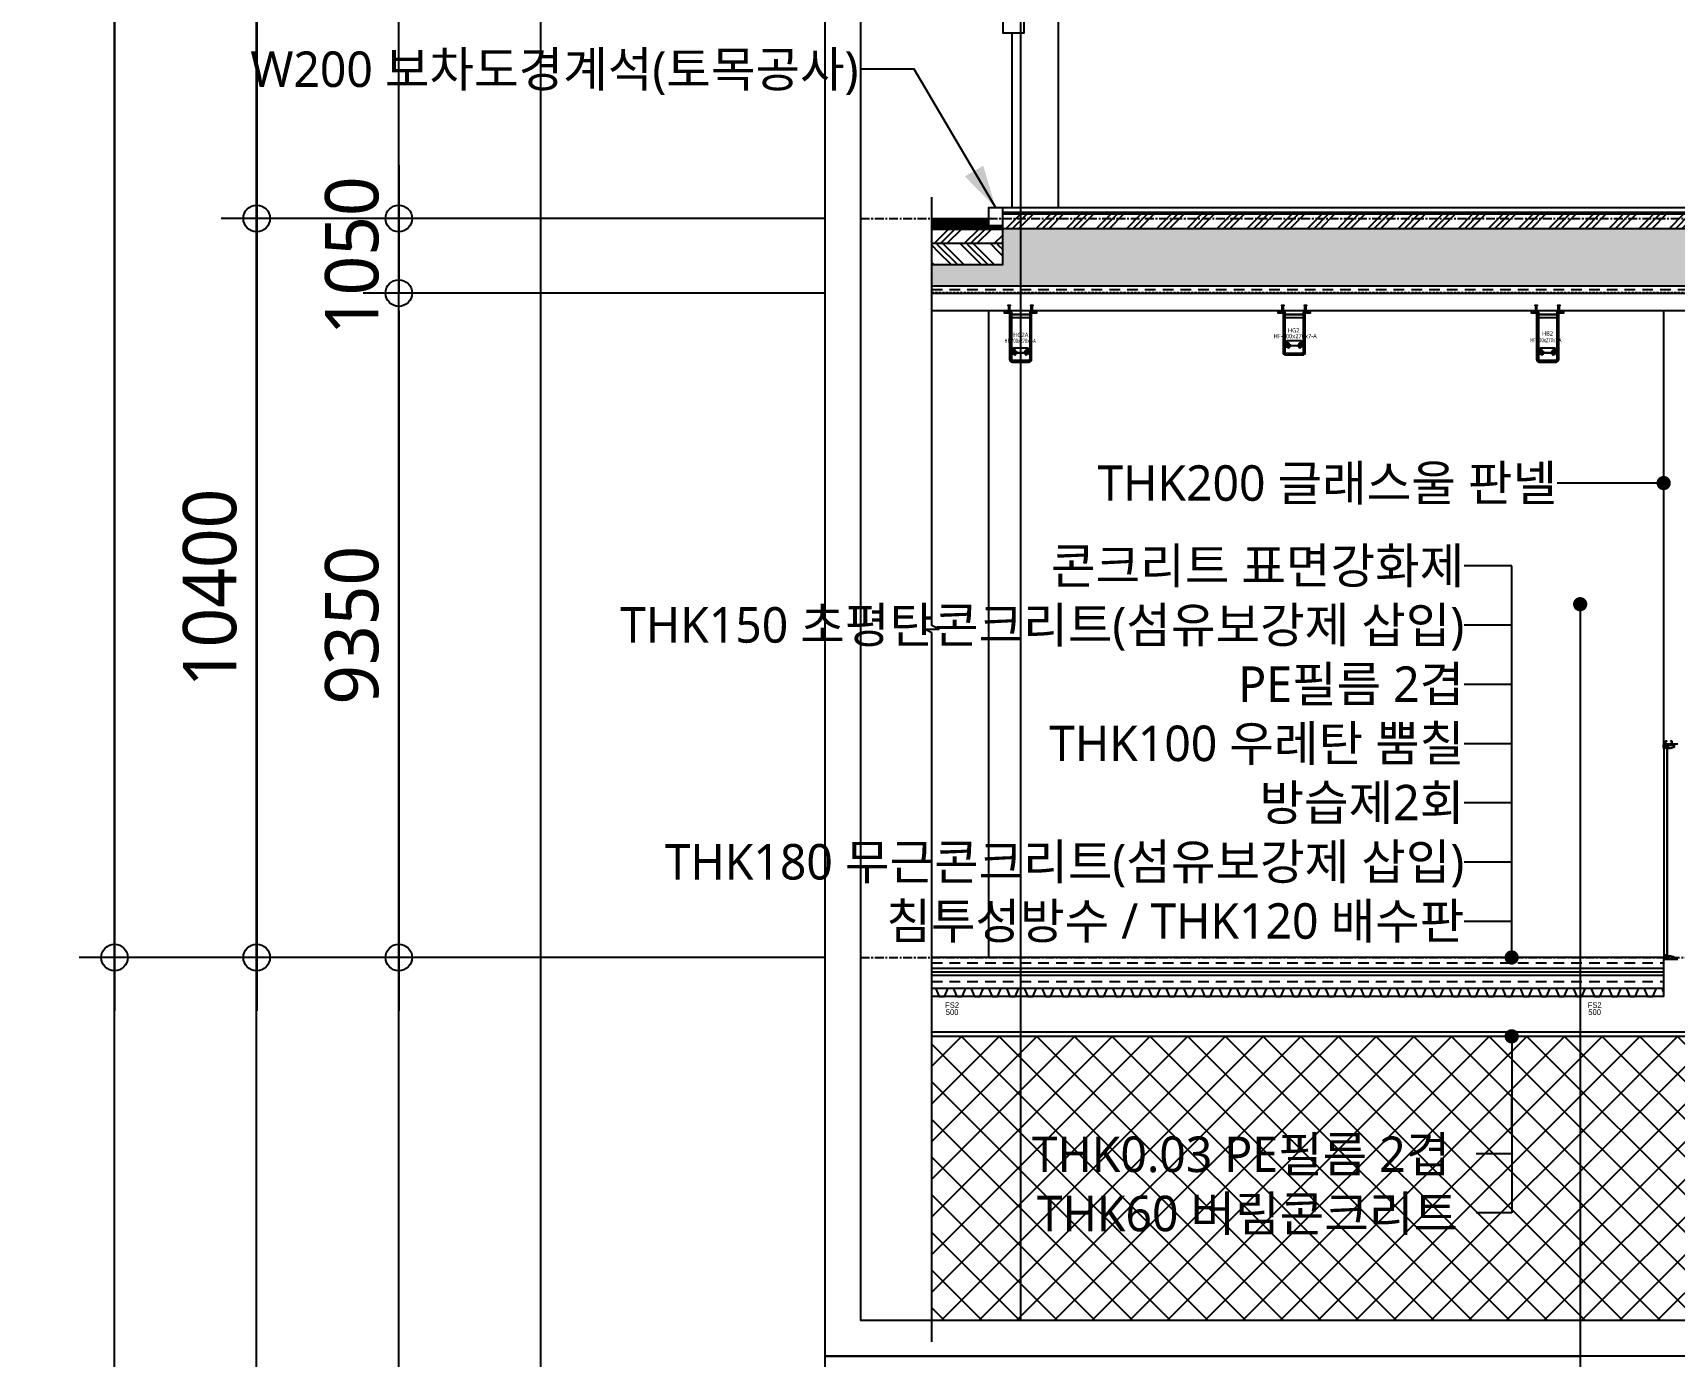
# Model space of a CAD drawing. Header units: millimetres. Extents: x 367092 to 767578, y 396038 to 811791.
# Drawn here: x 654192 to 677290, y 443014 to 461637 of the extents above; entities that cross this region are included whole.
import ezdxf
from ezdxf.enums import TextEntityAlignment as Align

# ---------------------------------------------------------------- set-up
doc = ezdxf.new("R2010")
doc.units = ezdxf.units.MM
doc.header["$LTSCALE"] = 100
doc.header["$MEASUREMENT"] = 0
doc.header["$PDSIZE"] = -10
for name, pattern in [('CENTER', [2, 1.25, -0.25, 0.25, -0.25]), ('HID', [2.5, 1.5, -1]), ('HIDDEN', [9.525, 6.35, -3.175])]:
    doc.linetypes.add(name, pattern=pattern)
doc.layers.get('0').update_dxf_attribs({"linetype": 'CONTINUOUS'})
doc.layers.get('Defpoints').update_dxf_attribs({"color": 171, "linetype": 'CONTINUOUS'})
for name, color, linetype in [('251', 251, 'CONTINUOUS'), ('BOLT', 8, 'CONTINUOUS'), ('cen', 14, 'CONTINUOUS'), ('CEN(ST)', 1, 'CENTER'), ('CON', 2, 'CONTINUOUS'), ('ELE-6', 8, 'CONTINUOUS'), ('FIN', 8, 'CONTINUOUS'), ('FIN(내화피복)', 8, 'CONTINUOUS'), ('FIN(패널-200글라스울)', 4, 'CONTINUOUS'), ('H3', 4, 'HID'), ('HAT-252', 252, 'CONTINUOUS'), ('HF', 3, 'CONTINUOUS'), ('HT', 9, 'CONTINUOUS'), ('INS', 9, 'BATTING'), ('LAND-2', 4, 'CONTINUOUS'), ('LED', 7, 'CONTINUOUS'), ('NDIM', 7, 'CONTINUOUS'), ('plate', 8, 'CONTINUOUS'), ('STUD', 6, 'CONTINUOUS'), ('SYM', 7, 'CONTINUOUS'), ('TEXT(MIN)', 7, 'CONTINUOUS'), ('TEXT(노트)', 7, 'CONTINUOUS'), ('TITLE', 7, 'CONTINUOUS'), ('W3', 7, 'CONTINUOUS'), ('wire-meshes', 1, 'CONTINUOUS'), ('배수판', 5, 'CONTINUOUS')]:
    doc.layers.add(name, color=color, linetype=linetype)
doc.styles.add('CGS', font='cgse', dxfattribs={"bigfont": 'cgs'})
doc.styles.add('TE', font='malgun_0.ttf')
doc.styles.add('나눔바른고딕', font='NanumBarunGothic.ttf')
doc.linetypes.add('BATTING', pattern='A,0.0001,-0.1,[134,ltypeshp.shx,S=0.1,R=0,X=-0.1,Y=0],-0.2,[134,ltypeshp.shx,S=0.1,R=180,X=0.1,Y=0],-0.1', length=0.4001)
doc.dimstyles.new('NDIM 1200', dxfattribs={"dimscale": 500, "dimtxt": 3, "dimasz": 1, "dimexe": 2, "dimexo": 2, "dimgap": 1, "dimtad": 1, "dimdec": 0, "dimdsep": 46, "dimtxsty": 'CGS', "dimblk": 'DOT0', "dimcen": 1, "dimdle": 8, "dimclrd": 2, "dimclre": 2, "dimclrt": 2, "dimadec": 0, "dimazin": 0, "dimtfac": 1, "dimtdec": 0, "dimtix": 1, "dimtmove": 2, "dimatfit": 3, "dimldrblk": 'DOT0', "dimfxl": 1, "dimtolj": 1, "dimtzin": 0, "dimlwd": -1, "dimlwe": -1, "dimarcsym": 0})

# ---------------------------------------------------------------- blocks, each defined once
blk = doc.blocks.new('*U325')
at = {"layer": 'BOLT'}
for p, q in [((-20, 0), (20, 0)), ((-20, 0), (-20, -4)), ((-17, 18), (17, 18)), ((20, 0), (20, -4)), ((-20, -4), (20, -4)), ((-18, -19), (-18, -6)), ((-14, -4), (14, -4)), ((-14, -20), (14, -20)), ((-10, -20), (-10, -31)), ((-10, -31), (-8, -33)), ((-10, -31), (10, -31)), ((-9, -19), (-9, -6)), ((-8, -33), (8, -33)), ((10, -31), (8, -33)), ((9, -19), (9, -6)), ((10, -20), (10, -31)), ((18, -19), (18, -6))]:
    blk.add_line(p, q, dxfattribs=at)
at = {"layer": 'BOLT', "linetype": 'HIDDEN'}
for p, q in [((-10, 18), (-10, 0)), ((10, 18), (10, 0))]:
    blk.add_line(p, q, dxfattribs=at)
at = {"layer": 'BOLT'}
for centre, radius, start, end in [((0, 13), 17.6, 15.5187, 164.4813), ((-14, -11), 6.71, 47.8966, 132.1034), ((-14, -14), 6.71, 227.8966, 312.1034), ((0, -29), 24.2, 68.2132, 111.7868), ((0, 4), 24.2, 248.2132, 291.7868), ((14, -11), 6.71, 47.8966, 132.1034), ((14, -14), 6.71, 227.8966, 312.1034)]:
    blk.add_arc(centre, radius, start, end, dxfattribs=at)
at = {"layer": 'cen'}
blk.add_line((0, 36), (0, -38), dxfattribs=at)
blk = doc.blocks.new('SB16')
at = {"layer": 'STUD'}
for p, q in [((-8, 0), (-8, 70)), ((8, 0), (8, 70))]:
    blk.add_line(p, q, dxfattribs=at)
blk.add_lwpolyline([(-15, 70), (-15, 80), (14, 80), (14, 70)], close=True, dxfattribs=at)
blk = doc.blocks.new('*U196')
at = {"layer": 'Defpoints'}
blk.add_point((0, 0), dxfattribs=at)
at = {"layer": 'HF'}
for p, q in [((-209, 0), (-147, 0)), ((-209, 0), (-209, -6)), ((209, 0), (147, 0)), ((209, 0), (209, -6)), ((-209, -6), (-147, -6)), ((-135, -18), (-135, -582)), ((-129, -18), (-129, -582)), ((129, -18), (129, -582)), ((135, -18), (135, -582)), ((209, -6), (147, -6)), ((-135, -618), (-135, -682)), ((-129, -618), (-129, -682)), ((-117, -594), (-55, -594)), ((-117, -600), (-55, -600)), ((-117, -606), (-55, -606)), ((-55, -594), (-55, -600)), ((-55, -600), (-55, -606)), ((117, -594), (55, -594)), ((55, -594), (55, -600)), ((117, -600), (55, -600)), ((55, -600), (55, -606)), ((117, -606), (55, -606)), ((129, -618), (129, -682)), ((135, -618), (135, -682)), ((-117, -694), (117, -694)), ((-117, -700), (117, -700))]:
    blk.add_line(p, q, dxfattribs=at)
for centre, radius, start, end in [((-147, -18), 18, 360, 450), ((147, -18), 18, 90, 180), ((-147, -18), 12, 360, 450), ((147, -18), 12, 90, 180), ((-117, -582), 18, 180, 270), ((-117, -618), 18, 90, 180), ((-117, -682), 18, 180, 270), ((-117, -582), 12, 180, 270), ((-117, -618), 12, 90, 180), ((-117, -682), 12, 180, 270), ((117, -582), 12, 270, 360), ((117, -582), 18, 270, 360), ((117, -618), 18, 0, 90), ((117, -618), 12, 0, 90), ((117, -682), 12, 270, 360), ((117, -682), 18, 270, 360)]:
    blk.add_arc(centre, radius, start, end, dxfattribs=at)
blk = doc.blocks.new('HG2A-SEC')
at = {"layer": 'plate'}
for p, q in [((129, -50), (-129, -50)), ((129, -54), (-129, -54)), ((129, -100), (-129, -100)), ((-105, -594), (-105, -519)), ((-105, -519), (105, -519)), ((105, -594), (105, -519))]:
    blk.add_line(p, q, dxfattribs=at)
for points in [[(-105, -588), (105, -588)], [(105, -594), (-105, -594)]]:
    blk.add_lwpolyline(points, dxfattribs=at)
at = {"layer": 'BOLT', "rotation": 180}
for p in [(-80, -588), (80, -588)]:
    blk.add_blockref('*U325', p, dxfattribs=at)
at = {"layer": 'HF'}
blk.add_blockref('*U196', (0, 0), dxfattribs=at)
at = {"layer": 'STUD'}
for p in [(-159, 0), (159, 0)]:
    blk.add_blockref('SB16', p, dxfattribs=at)
at = {"layer": 'Defpoints', "style": 'TE', "width": 0.6}
blk.add_text('HF-700x270x7-A', height=60, dxfattribs=at).set_placement((-6, -469), align=Align.BOTTOM_CENTER)
at = {"layer": 'Defpoints', "style": 'TE'}
blk.add_text('HG2A', height=60, dxfattribs=at).set_placement((3, -386), align=Align.BOTTOM_CENTER)
blk = doc.blocks.new('*U197')
at = {"layer": 'Defpoints'}
blk.add_point((0, 0), dxfattribs=at)
at = {"layer": 'HF'}
for p, q in [((-209, 0), (-147, 0)), ((-209, 0), (-209, -6)), ((209, 0), (147, 0)), ((209, 0), (209, -6)), ((-209, -6), (-147, -6)), ((-135, -18), (-135, -482)), ((-129, -18), (-129, -482)), ((129, -18), (129, -482)), ((135, -18), (135, -482)), ((209, -6), (147, -6)), ((-135, -518), (-135, -582)), ((-129, -518), (-129, -582)), ((-117, -494), (-55, -494)), ((-117, -500), (-55, -500)), ((-117, -506), (-55, -506)), ((-117, -594), (117, -594)), ((-117, -600), (117, -600)), ((-55, -494), (-55, -500)), ((-55, -500), (-55, -506)), ((117, -494), (55, -494)), ((55, -494), (55, -500)), ((117, -500), (55, -500)), ((55, -500), (55, -506)), ((117, -506), (55, -506)), ((129, -518), (129, -582)), ((135, -518), (135, -582))]:
    blk.add_line(p, q, dxfattribs=at)
for centre, radius, start, end in [((-147, -18), 18, 360, 450), ((147, -18), 18, 90, 180), ((-147, -18), 12, 360, 450), ((147, -18), 12, 90, 180), ((-117, -482), 18, 180, 270), ((-117, -518), 18, 90, 180), ((-117, -582), 18, 180, 270), ((-117, -482), 12, 180, 270), ((-117, -518), 12, 90, 180), ((-117, -582), 12, 180, 270), ((117, -482), 12, 270, 360), ((117, -482), 18, 270, 360), ((117, -518), 18, 0, 90), ((117, -518), 12, 0, 90), ((117, -582), 12, 270, 360), ((117, -582), 18, 270, 360)]:
    blk.add_arc(centre, radius, start, end, dxfattribs=at)
blk = doc.blocks.new('HG2-SEC')
at = {"layer": 'plate'}
for p, q in [((129, -50), (-129, -50)), ((129, -54), (-129, -54)), ((129, -100), (-129, -100)), ((-105, -494), (-105, -419)), ((-105, -419), (105, -419)), ((105, -494), (105, -419))]:
    blk.add_line(p, q, dxfattribs=at)
for points in [[(-105, -488), (105, -488)], [(105, -494), (-105, -494)]]:
    blk.add_lwpolyline(points, dxfattribs=at)
at = {"layer": 'BOLT', "rotation": 180}
for p in [(-80, -488), (80, -488)]:
    blk.add_blockref('*U325', p, dxfattribs=at)
at = {"layer": 'HF'}
blk.add_blockref('*U197', (0, 0), dxfattribs=at)
at = {"layer": 'STUD'}
for p in [(-159, 0), (159, 0)]:
    blk.add_blockref('SB16', p, dxfattribs=at)
at = {"layer": 'Defpoints', "style": 'TE'}
for s, p in [('HF-600x270x7-A', (14, -404)), ('HG2', (-6, -322))]:
    blk.add_text(s, height=60, dxfattribs=at).set_placement(p, align=Align.BOTTOM_CENTER)
blk = doc.blocks.new('DOT0')
blk.add_line((-3, 0), (3, 0))
at = {"color": 6}
blk.add_circle((0, 0), 0.75, dxfattribs=at)
blk = doc.blocks.new('23')
at = {"layer": 'STUD'}
blk.add_lwpolyline([(3.805, -2.305), (3.805, -24.855), (1.5, -24.855), (1.5, 0), (43.5, 0), (43.5, -24.855), (41.195, -24.855), (41.195, -2.305)], close=True, dxfattribs=at)
blk = doc.blocks.new('A$C51E23882')
at = {"layer": 'TITLE'}
blk.add_lwpolyline([(8500, 0), (0, 0), (0, 5200), (8500, 5200)], close=True, dxfattribs=at)
for points in [[(8500, 3200), (0, 3200)], [(3300, 3200), (3300, 0)], [(5300, 3200), (5300, 0)], [(3300, 1600), (8500, 1600)]]:
    blk.add_lwpolyline(points, dxfattribs=at)
at = {"layer": 'TITLE', "style": '나눔바른고딕'}
for s, p in [('F.L', (4352, 2378)), ('S.L', (4352, 778))]:
    blk.add_text(s, height=700, dxfattribs=at).set_placement(p, align=Align.MIDDLE)
blk = doc.blocks.new('*U160')
at = {"layer": 'Defpoints'}
blk.add_point((0, 0), dxfattribs=at)
at = {"layer": 'HF'}
for p, q in [((-209, 0), (-147, 0)), ((-209, 0), (-209, -6)), ((209, 0), (147, 0)), ((209, 0), (209, -6)), ((-209, -6), (-147, -6)), ((-135, -18), (-135, -582)), ((-129, -18), (-129, -582)), ((129, -18), (129, -582)), ((135, -18), (135, -582)), ((209, -6), (147, -6)), ((-135, -618), (-135, -682)), ((-129, -618), (-129, -682)), ((-117, -594), (-55, -594)), ((-117, -600), (-55, -600)), ((-117, -606), (-55, -606)), ((-55, -594), (-55, -600)), ((-55, -600), (-55, -606)), ((117, -594), (55, -594)), ((55, -594), (55, -600)), ((117, -600), (55, -600)), ((55, -600), (55, -606)), ((117, -606), (55, -606)), ((129, -618), (129, -682)), ((135, -618), (135, -682)), ((-117, -694), (117, -694)), ((-117, -700), (117, -700))]:
    blk.add_line(p, q, dxfattribs=at)
for centre, radius, start, end in [((-147, -18), 18, 360, 450), ((147, -18), 18, 90, 180), ((-147, -18), 12, 360, 450), ((147, -18), 12, 90, 180), ((-117, -582), 18, 180, 270), ((-117, -618), 18, 90, 180), ((-117, -682), 18, 180, 270), ((-117, -582), 12, 180, 270), ((-117, -618), 12, 90, 180), ((-117, -682), 12, 180, 270), ((117, -582), 12, 270, 360), ((117, -582), 18, 270, 360), ((117, -618), 18, 0, 90), ((117, -618), 12, 0, 90), ((117, -682), 12, 270, 360), ((117, -682), 18, 270, 360)]:
    blk.add_arc(centre, radius, start, end, dxfattribs=at)
blk = doc.blocks.new('HB2-SEC')
at = {"layer": 'plate'}
for p, q in [((129, -50), (-129, -50)), ((129, -54), (-129, -54)), ((129, -100), (-129, -100)), ((-105, -594), (-105, -519)), ((-105, -519), (105, -519)), ((105, -594), (105, -519))]:
    blk.add_line(p, q, dxfattribs=at)
for points in [[(-105, -588), (105, -588)], [(105, -594), (-105, -594)]]:
    blk.add_lwpolyline(points, dxfattribs=at)
at = {"layer": 'BOLT', "rotation": 180}
for p in [(-80, -588), (80, -588)]:
    blk.add_blockref('*U325', p, dxfattribs=at)
at = {"layer": 'HF'}
blk.add_blockref('*U160', (0, 0), dxfattribs=at)
at = {"layer": 'STUD'}
for p in [(-159, 0), (159, 0)]:
    blk.add_blockref('SB16', p, dxfattribs=at)
at = {"layer": 'Defpoints', "style": '나눔바른고딕', "width": 0.6}
blk.add_text('HF-700x270x7-A', height=60, dxfattribs=at).set_placement((-25, -459), align=Align.BOTTOM_CENTER)
at = {"layer": 'Defpoints', "style": '나눔바른고딕'}
blk.add_text('HB2', height=60, dxfattribs=at).set_placement((-1, -367), align=Align.BOTTOM_CENTER)
blk = doc.blocks.new('*D269')
at = {"layer": 'Defpoints', "color": 0, "ltscale": 0.4, "transparency": 16777216}
for p in [(665842, 510125), (655342, 448625), (665842, 448625)]:
    blk.add_point(p, dxfattribs=at)
at = {"layer": 'NDIM', "ltscale": 0.4, "transparency": 16777216}
for p, q in [((665342, 510125), (654842, 510125)), ((655342, 509875), (655342, 448875)), ((665342, 448625), (654842, 448625))]:
    blk.add_line(p, q, dxfattribs=at)
at = {"layer": 'NDIM', "ltscale": 0.4, "transparency": 16777216, "xscale": 250, "yscale": 250, "zscale": 250}
for p, rotation in [((655342, 510125), 90), ((655342, 448625), 270)]:
    blk.add_blockref('DOT0', p, dxfattribs=dict(at, rotation=rotation))
at = {"layer": 'NDIM', "ltscale": 0.4, "transparency": 16777216, "insert": (654684, 479375), "char_height": 750, "attachment_point": 5, "rotation": 90, "style": '나눔바른고딕'}
blk.add_mtext('\\A1;61500', dxfattribs=at)
blk = doc.blocks.new('*D270')
at = {"layer": 'Defpoints', "color": 0, "ltscale": 0.4, "transparency": 16777216}
for p in [(665842, 469025), (657342, 459025), (665842, 459025)]:
    blk.add_point(p, dxfattribs=at)
at = {"layer": 'NDIM', "ltscale": 0.4, "transparency": 16777216}
for p, q in [((665342, 469025), (656842, 469025)), ((657342, 468775), (657342, 459275)), ((665342, 459025), (656842, 459025))]:
    blk.add_line(p, q, dxfattribs=at)
at = {"layer": 'NDIM', "ltscale": 0.4, "transparency": 16777216, "xscale": 250, "yscale": 250, "zscale": 250}
for p, rotation in [((657342, 469025), 90), ((657342, 459025), 270)]:
    blk.add_blockref('DOT0', p, dxfattribs=dict(at, rotation=rotation))
at = {"layer": 'NDIM', "ltscale": 0.4, "transparency": 16777216, "insert": (656685, 464025), "char_height": 750, "attachment_point": 5, "rotation": 90, "style": '나눔바른고딕'}
blk.add_mtext('\\A1;10000', dxfattribs=at)
blk = doc.blocks.new('*D271')
at = {"layer": 'Defpoints', "color": 0, "ltscale": 0.4, "transparency": 16777216}
for p in [(665842, 459025), (657342, 448625), (665842, 448625)]:
    blk.add_point(p, dxfattribs=at)
at = {"layer": 'NDIM', "ltscale": 0.4, "transparency": 16777216}
for p, q in [((665342, 459025), (656842, 459025)), ((657342, 458775), (657342, 448875)), ((665342, 448625), (656842, 448625))]:
    blk.add_line(p, q, dxfattribs=at)
at = {"layer": 'NDIM', "ltscale": 0.4, "transparency": 16777216, "xscale": 250, "yscale": 250, "zscale": 250}
for p, rotation in [((657342, 459025), 90), ((657342, 448625), 270)]:
    blk.add_blockref('DOT0', p, dxfattribs=dict(at, rotation=rotation))
at = {"layer": 'NDIM', "ltscale": 0.4, "transparency": 16777216, "insert": (656685, 453825), "char_height": 750, "attachment_point": 5, "rotation": 90, "style": '나눔바른고딕'}
blk.add_mtext('\\A1;10400', dxfattribs=at)
blk = doc.blocks.new('*D268')
at = {"layer": 'Defpoints', "color": 0, "ltscale": 0.4, "transparency": 16777216}
for p in [(665842, 457975), (659342, 448625), (665842, 448625)]:
    blk.add_point(p, dxfattribs=at)
at = {"layer": 'NDIM', "ltscale": 0.4, "transparency": 16777216}
for p, q in [((665342, 457975), (658842, 457975)), ((659342, 457725), (659342, 448875)), ((665342, 448625), (658842, 448625))]:
    blk.add_line(p, q, dxfattribs=at)
at = {"layer": 'NDIM', "ltscale": 0.4, "transparency": 16777216, "xscale": 250, "yscale": 250, "zscale": 250}
for p, rotation in [((659342, 457975), 90), ((659342, 448625), 270)]:
    blk.add_blockref('DOT0', p, dxfattribs=dict(at, rotation=rotation))
at = {"layer": 'NDIM', "ltscale": 0.4, "transparency": 16777216, "insert": (658684, 453300), "char_height": 750, "attachment_point": 5, "rotation": 90, "style": '나눔바른고딕'}
blk.add_mtext('\\A1;9350', dxfattribs=at)
blk = doc.blocks.new('*D276')
at = {"layer": 'Defpoints', "color": 0, "ltscale": 0.4, "transparency": 16777216}
for p in [(665842, 459025), (659342, 457975), (665842, 457975)]:
    blk.add_point(p, dxfattribs=at)
at = {"layer": 'NDIM', "ltscale": 0.4, "transparency": 16777216}
for p, q in [((659342, 459275), (659342, 459525)), ((665342, 459025), (658842, 459025)), ((659342, 459025), (659342, 457975)), ((665342, 457975), (658842, 457975)), ((659342, 457725), (659342, 457475))]:
    blk.add_line(p, q, dxfattribs=at)
at = {"layer": 'NDIM', "ltscale": 0.4, "transparency": 16777216, "xscale": 250, "yscale": 250, "zscale": 250}
for p, rotation in [((659342, 459025), 270), ((659342, 457975), 90)]:
    blk.add_blockref('DOT0', p, dxfattribs=dict(at, rotation=rotation))
at = {"layer": 'NDIM', "ltscale": 0.4, "transparency": 16777216, "insert": (658685, 458500), "char_height": 750, "attachment_point": 5, "rotation": 90, "style": '나눔바른고딕'}
blk.add_mtext('\\A1;1050', dxfattribs=at)

msp = doc.modelspace()

# ---------------------------------------------------------------- hatches: boundary and pattern name
at = {"layer": '251', "ltscale": 10000}
h = msp.add_hatch(dxfattribs=at)
h.set_pattern_fill('DASH', color=256, scale=800)
h.set_pattern_definition([(0, (578405.33, 441720.9), (100, 100), [100, -100])])
h.paths.add_polyline_path([(682142.6, 458874.8), (667841.8, 458874.8), (667841.8, 458374.8), (666841.8, 458374.8), (666841.8, 458074.8), (682142.6, 458074.8)])
at = {"layer": 'HAT-252', "ltscale": 10000}
h = msp.add_hatch(dxfattribs=at)
h.set_pattern_fill('ANSI31', color=256, scale=150, angle=135)
h.set_pattern_definition([(180, (523541.844, 432665.727), (-2e-15, -18.75), [])])
h.paths.add_polyline_path([(667641.8, 458924.8), (667641.8, 459024.8), (666841.8, 459024.8), (666841.8, 458874.8), (667841.8, 458874.8), (667841.8, 458924.8)])
h = msp.add_hatch(dxfattribs=at)
h.set_pattern_fill('AR-SAND', color=256, scale=10)
h.set_pattern_definition([(37.5, (45999.999, 2e-08), (-0.62993358, 19.2682377), [0, -15.2, 0, -17, 0, -16.25]), (7.5, (46000, 2e-08), (17.69776705, 28.22146065), [0, -8.2, 0, -13.7, 0, -5.25]), (327.5, (45987.699, 2e-08), (31.1414186, 0.05659054), [0, -5, 0, -18, 0, -23.5]), (317.5, (45987.7, 2e-08), (30.06126605, 8.77675565), [0, -2.5, 0, -11.8, 0, -13.5])])
h.paths.add_polyline_path([(682142.6, 459084.8), (682142.6, 459114.8), (667841.8, 459114.8), (667841.8, 459084.8)])
at = {"layer": 'HAT-252', "ltscale": 100}
h = msp.add_hatch(dxfattribs=at)
h.set_pattern_fill('GOST_GROUND', color=256, scale=30)
h.set_pattern_definition([(45, (-34509720.47, 1552883.68), (424.2640687, -3e-14), [600]), (45, (-34509630.47, 1552883.68), (424.2640687, -3e-14), [600]), (45, (-34509540.47, 1552883.68), (424.2640687, -3e-14), [600])])
h.paths.add_polyline_path([(667841.8, 459084.8), (667841.8, 458884.8), (682142.6, 458884.8), (682142.6, 459084.8)])
h = msp.add_hatch(dxfattribs=at)
h.set_pattern_fill('GOST_GROUND', color=256, scale=30)
h.set_pattern_definition([(45, (-34510720.47, 1552683.68), (424.2640687, -3e-14), [600]), (45, (-34510630.47, 1552683.68), (424.2640687, -3e-14), [600]), (45, (-34510540.47, 1552683.68), (424.2640687, -3e-14), [600])])
h.paths.add_polyline_path([(667841.8, 458674.8), (667841.8, 458874.8), (666841.8, 458874.8), (666841.8, 458674.8)])
h = msp.add_hatch(dxfattribs=at)
h.set_pattern_fill('GOST_GROUND', color=256, scale=30, angle=90)
h.set_pattern_definition([(135, (523541.84, 432665.73), (3e-14, 424.26407), [600]), (135, (523541.84, 432755.73), (3e-14, 424.26407), [600]), (135, (523541.84, 432845.73), (3e-14, 424.26407), [600])])
h.paths.add_polyline_path([(666841.8, 458374.8), (666841.8, 458674.8), (667841.8, 458674.8), (667841.8, 458374.8)])
at = {"layer": 'HAT-252', "ltscale": 10000}
h = msp.add_hatch(dxfattribs=at)
h.set_pattern_fill('ANSI37', color=256, scale=3000)
h.set_pattern_definition([(45, (523541.84, 432665.73), (-265.16504, 265.16504), []), (135, (523541.84, 432665.73), (-265.16504, -265.16504), [])])
h.paths.add_polyline_path([(735076.8, 457074.8), (735041.8, 457074.8), (735041.8, 446174.8), (735141.8, 446174.8), (735141.8, 446114.8), (730941.8, 446114.8), (730941.8, 446174.8), (731041.8, 446174.8), (731041.8, 448374.8), (734241.8, 448374.8), (734241.8, 457724.8), (724341.8, 457724.8), (724341.8, 457524.8), (724241.8, 457524.8), (724241.8, 457724.8), (722541.8, 457724.8), (722541.8, 457689.8), (721576.8, 457689.8), (721576.8, 448374.8), (722141.8, 448374.8), (722141.8, 446174.8), (722241.8, 446174.8), (722241.8, 446114.8), (720107.2, 446114.8), (719010.2, 448014.8), (693342, 448014.8), (693226.5, 447814.8), (682238, 447814.8), (682122.5, 448014.8), (680492, 448014.8), (680376.5, 447814.8), (677849.7, 447814.8), (677676.5, 447514.8), (666841.9, 447514.8), (666841.9, 443513.8), (737341.8, 443513.8), (737341.8, 458484.8), (735076.8, 458484.8)])

# ---------------------------------------------------------------- linework, layer by layer
at = {"layer": '251', "ltscale": 0.5}
for points in [[(666841.8, 459024.8), (667641.8, 459024.8)], [(667841.8, 459114.8), (682142.6, 459114.8)], [(666841.8, 458374.8), (667841.8, 458374.8), (667841.8, 458924.8)], [(666841.8, 458874.8), (667841.8, 458874.8)], [(667841.8, 458884.8), (682142.6, 458884.8)], [(666841.8, 458674.8), (667841.8, 458674.8)], [(666841.8, 458074.8), (682252.6, 458074.8)]]:
    msp.add_lwpolyline(points, dxfattribs=at)
at = {"layer": 'CEN(ST)', "ltscale": 10000}
msp.add_line((668091.8, 514524.8), (668091.8, 443513.8), dxfattribs=at)
at = {"layer": 'CEN(ST)'}
for p, q in [((665841.8, 459024.8), (737341.8, 459024.8)), ((665841.8, 448624.8), (737341.8, 448624.8)), ((665841.8, 448624.8), (737341.8, 448624.8))]:
    msp.add_line(p, q, dxfattribs=at)
at = {"layer": 'CON', "ltscale": 10000}
msp.add_line((682272.6, 457724.8), (666841.8, 457724.8), dxfattribs=at)
at = {"layer": 'CON', "ltscale": 0.1}
for p, q in [((677341.8, 448594.8), (677141.8, 448594.8)), ((677141.8, 448594.8), (677141.8, 448074.8)), ((677142, 448074.8), (666841.8, 448074.8)), ((677141.8, 448074.8), (677141.8, 448074.8)), ((677641.8, 447574.8), (666841.8, 447574.8))]:
    msp.add_line(p, q, dxfattribs=at)
msp.add_lwpolyline([(668141.8, 462686.4), (668141.8, 464237.2), (667841.8, 464237.2), (667841.8, 461637.2), (668141.8, 461637.2), (668141.8, 461829.5), (668143.8, 461829.5), (668143.8, 462487.2), (681941.8, 462487.2)], dxfattribs=at)
at = {"layer": 'CON', "ltscale": 1000}
msp.add_lwpolyline([(666841.8, 457974.8), (682272.6, 457974.8)], dxfattribs=at)
at = {"layer": 'Defpoints', "ltscale": 10000}
for points in [[(747841.8, 433013.8), (655341.8, 433013.8), (655341.8, 525024.8), (747841.8, 525024.8)], [(745841.8, 435013.8), (657341.8, 435013.8), (657341.8, 523024.8), (745841.8, 523024.8)], [(743841.8, 437013.8), (659341.8, 437013.8), (659341.8, 521024.8), (743841.8, 521024.8)], [(741841.8, 439013.8), (661341.8, 439013.8), (661341.8, 519024.8), (741841.8, 519024.8)], [(737841.8, 443013.8), (665341.8, 443013.8), (665341.8, 515024.8), (737841.8, 515024.8)], [(737341.8, 443513.8), (665841.8, 443513.8), (665841.8, 514524.8), (737341.8, 514524.8)]]:
    msp.add_lwpolyline(points, close=True, dxfattribs=at)
at = {"layer": 'ELE-6', "ltscale": 10000}
for p, q in [((668618.8, 462487.2), (668618.8, 459174.8)), ((667968.8, 461637.2), (667968.8, 459174.8)), ((667642, 457724.8), (667642, 448624.8))]:
    msp.add_line(p, q, dxfattribs=at)
at = {"layer": 'FIN', "ltscale": 0.5}
for p, q in [((682142.6, 459174.8), (667841.8, 459174.8)), ((682142.6, 459084.8), (667841.8, 459084.8))]:
    msp.add_line(p, q, dxfattribs=at)
at = {"layer": 'FIN'}
for points in [[(677141.8, 448624.8), (666841.8, 448624.8)], [(666841.8, 448474.8), (677141.8, 448474.8)], [(666841.8, 448374.8), (677141.8, 448374.8)], [(666841.8, 448194.8), (677141.8, 448194.8)]]:
    msp.add_lwpolyline(points, dxfattribs=at)
at = {"layer": 'FIN', "ltscale": 0.1}
msp.add_lwpolyline([(722141.8, 446174.8), (722241.8, 446174.8), (722241.8, 446114.8), (720107.2, 446114.8), (719010.2, 448014.8), (693342, 448014.8), (693226.5, 447814.8), (682238, 447814.8), (682122.5, 448014.8), (680492, 448014.8), (680376.5, 447814.8), (677849.7, 447814.8), (677676.5, 447514.8), (666841.9, 447514.8)], dxfattribs=at)
at = {"layer": 'FIN(내화피복)', "ltscale": 10000}
for points in [[(667861.8, 457724.8), (667861.8, 457697.8), (667935.8, 457697.8), (667935.8, 457042.8, 0.4142136), (667974.8, 457003.8), (668208.8, 457003.8, 0.4142136), (668247.8, 457042.8), (668247.8, 457697.8), (668321.8, 457697.8), (668321.8, 457724.8)], [(671711.8, 457724.8), (671711.8, 457697.8), (671785.8, 457697.8), (671785.8, 457142.8, 0.4142136), (671824.8, 457103.8), (672058.8, 457103.8, 0.4142136), (672097.8, 457142.8), (672097.8, 457697.8), (672171.8, 457697.8), (672171.8, 457724.8)], [(675278.5, 457724.8), (675278.5, 457697.8), (675352.5, 457697.8), (675352.5, 457042.8, 0.4142136), (675391.5, 457003.8), (675625.5, 457003.8, 0.4142136), (675664.5, 457042.8), (675664.5, 457697.8), (675738.5, 457697.8), (675738.5, 457724.8)]]:
    msp.add_lwpolyline(points, format="xyb", dxfattribs=at)
at = {"layer": 'FIN(패널-200글라스울)', "ltscale": 0.1}
msp.add_line((677141.8, 457724.8), (677141.8, 451624.8), dxfattribs=at)
msp.add_lwpolyline([(677341.8, 451624.8), (677141.8, 451624.8)], dxfattribs=at)
at = {"layer": 'H3'}
for p, q in [((677149.3, 448611.8), (677284.3, 448611.8)), ((677252.8, 448611.8), (677262.8, 448611.8)), ((677266, 448606.3), (677262.5, 448609.8)), ((677284.3, 448609.8), (677265.3, 448609.8)), ((677266.8, 448608.3), (677265.3, 448609.8)), ((677265.3, 448609.8), (677284.3, 448609.8)), ((677266, 448606.3), (677284.3, 448606.3)), ((677284.3, 448608.3), (677266.8, 448608.3)), ((677284.3, 448609.8), (677284.3, 448611.8)), ((677284.3, 448611.8), (677284.3, 448609.8)), ((677284.3, 448606.3), (677284.3, 448608.3))]:
    msp.add_line(p, q, dxfattribs=at)
msp.add_lwpolyline([(677139.4, 451613.2), (677286.3, 451613.2), (677286.3, 451611.2), (677139.4, 451611.2)], close=True, dxfattribs=at)
at = {"layer": 'HAT-252', "linetype": 'HID', "ltscale": 0.2}
msp.add_lwpolyline([(666841.8, 457984.8), (682262.6, 457984.8)], dxfattribs=at)
at = {"layer": 'HT'}
for points in [[(677206.8, 451578.9, 0.1353234), (677206.3, 451581, 0.1069055), (677204.4, 451583, 0.0818836), (677201.7, 451584.3, 0.070105), (677198.3, 451584.8, 0.070105), (677195, 451584.3, 0.0818836), (677192.3, 451583, 0.1069055), (677190.4, 451581, 0.1353234), (677189.8, 451578.9, 0.1353234), (677190.4, 451576.7, 0.1069055), (677192.3, 451574.7, 0.0818836), (677195, 451573.5, 0.070105), (677198.3, 451573, 0.070105), (677201.7, 451573.5, 0.0818836), (677204.4, 451574.7, 0.1069055), (677206.3, 451576.7, 0.1353234)], [(677201.8, 451578.9, 0.2594002), (677201.7, 451579.1, 0.0761169), (677200.8, 451579.5, 0.0364106), (677199.8, 451579.7, 0.0265342), (677198.3, 451579.8, 0.0265342), (677196.9, 451579.7, 0.0364106), (677195.9, 451579.5, 0.0761169), (677195, 451579.1, 0.2594002), (677194.8, 451578.9, 0.2594002), (677195, 451578.6, 0.0761169), (677195.9, 451578.2, 0.0364106), (677196.9, 451578.1, 0.0265342), (677198.3, 451578, 0.0265342), (677199.8, 451578.1, 0.0364106), (677200.8, 451578.2, 0.0761169), (677201.7, 451578.6, 0.2594002)]]:
    msp.add_lwpolyline(points, format="xyb", close=True, dxfattribs=at)
at = {"layer": 'INS', "ltscale": 1.2}
msp.add_lwpolyline([(666841.8, 448424.8), (677141.8, 448424.8)], dxfattribs=at)
at = {"layer": 'LAND-2', "ltscale": 0.1}
msp.add_lwpolyline([(667841.8, 459174.8), (667641.8, 459174.8), (667641.8, 458924.8), (667841.8, 458924.8)], close=True, dxfattribs=at)
at = {"layer": 'LED'}
msp.add_line((674503, 445864.8), (675003, 445864.8), dxfattribs=at)
msp.add_lwpolyline([(667741.8, 459174.8), (666594.5, 461124.8), (665841.8, 461124.8)], dxfattribs=at)
msp.add_solid([(667741.8, 459174.8), (667566.9, 459768), (667308.3, 459615.8)], dxfattribs=at)
at = {"layer": 'SYM', "color": 8}
msp.add_lwpolyline([(666841.9, 443213.8), (666841.9, 453194.8), (666741.8, 453244.8), (666941.8, 453244.8), (666841.8, 453294.8), (666841.8, 459324.8)], dxfattribs=at)
at = {"layer": 'TEXT(MIN)', "ltscale": 10000}
for p, q in [((674336.3, 453304.6), (675003, 453304.6)), ((674336.3, 452471.2), (675003, 452471.2)), ((674336.3, 451637.9), (675003, 451637.9)), ((674336.3, 450804.6), (675003, 450804.6)), ((674336.3, 449971.2), (675003, 449971.2)), ((674336.3, 449137.9), (675003, 449137.9))]:
    msp.add_line(p, q, dxfattribs=at)
at = {"layer": 'W3'}
for p, q in [((677144.8, 451581.8), (677146.3, 451581.8)), ((677144.8, 451581.8), (677144.8, 448630.8)), ((677146.3, 451581.8), (677146.3, 448630.8)), ((677188.3, 451581.8), (677189.8, 451581.8)), ((677188.3, 451581.8), (677188.3, 448630.8)), ((677189.8, 451581.8), (677189.8, 448630.8)), ((677144.8, 448630.8), (677147.8, 448630.8)), ((677146.3, 448660.8), (677188.3, 448660.8)), ((677147.8, 448659.3), (677186.8, 448659.3)), ((677147.8, 448659.3), (677147.8, 448630.8)), ((677186.8, 448659.3), (677186.8, 448630.8)), ((677186.8, 448630.8), (677189.8, 448630.8))]:
    msp.add_line(p, q, dxfattribs=at)
for points in [[(677193.3, 451571.3), (677210.6, 451571.3), (677232.3, 451571.3), (677286.3, 451586.3), (677286.3, 451613.2), (677272.3, 451613.2), (677272.3, 451624.8), (677273.9, 451624.8), (677273.9, 451614.8), (677287.8, 451614.8), (677287.8, 451584.8), (677233.8, 451569.8), (677210.6, 451569.8), (677191.8, 451569.8), (677191.8, 451572.8), (677206.9, 451572.8), (677206.9, 451584.8), (677183.4, 451584.8), (677137.8, 451584.8), (677137.8, 451614.8), (677151.7, 451614.8), (677151.7, 451624.8), (677153.3, 451624.8), (677153.3, 451613.2), (677139.4, 451613.2), (677139.4, 451586.3), (677183.4, 451586.3), (677208.4, 451586.3), (677208.4, 451571.4)], [(677291.8, 448608.3), (677266.8, 448608.3), (677266.8, 448609.8), (677290.3, 448609.8)]]:
    msp.add_lwpolyline(points, dxfattribs=at)
msp.add_lwpolyline([(677237.6, 451668.8), (677237.6, 451669.8), (677257.8, 451669.8), (677257.8, 451624.8), (677167.8, 451624.8), (677167.8, 451669.8), (677188, 451669.8), (677188, 451668.8), (677168.8, 451668.8), (677168.8, 451625.6), (677256.8, 451625.6), (677256.8, 451668.8)], close=True, dxfattribs=at)
for points in [[(677209.9, 448641.2), (677209.9, 448626.3), (677144.8, 448626.3, 0.4142136), (677143.3, 448624.8), (677143.3, 448609.8), (677166.8, 448609.8), (677166.8, 448608.3), (677141.8, 448608.3), (677141.8, 448624.8, -0.4142136), (677144.8, 448627.8), (677208.4, 448627.8), (677208.4, 448639.8), (677191.8, 448639.8), (677191.8, 448642.8), (677241.8, 448642.8), (677289.7, 448628.4, -0.3312062), (677291.8, 448625.5)], [(677290.3, 448625.5, 0.3312062), (677289.3, 448627), (677241.6, 448641.3), (677193.3, 448641.3)]]:
    msp.add_lwpolyline(points, format="xyb", dxfattribs=at)
at = {"layer": 'wire-meshes', "linetype": 'HID'}
for points in [[(666841.8, 458024.8), (682252.6, 458024.8)], [(666841.8, 448549.8), (677141.8, 448549.8)], [(666841.8, 448284.8), (677141.8, 448284.8)]]:
    msp.add_lwpolyline(points, dxfattribs=at)
at = {"layer": '배수판'}
msp.add_lwpolyline([(666841.8, 448194.8), (666894.9, 448194.8), (666946.2, 448074.8), (667019.5, 448074.8), (667070.8, 448194.8), (667144.2, 448194.8), (667195.5, 448074.8), (667268.8, 448074.8), (667320.1, 448194.8), (667393.4, 448194.8), (667444.7, 448074.8), (667518.1, 448074.8), (667569.3, 448194.8), (667642.7, 448194.8), (667694, 448074.8), (667767.3, 448074.8), (667818.6, 448194.8), (667891.9, 448194.8), (667943.2, 448074.8), (668016.6, 448074.8), (668067.9, 448194.8), (668141.2, 448194.8), (668192.5, 448074.8), (668265.8, 448074.8), (668317.1, 448194.8), (668390.4, 448194.8), (668441.7, 448074.8), (668515.1, 448074.8), (668566.4, 448194.8), (668639.7, 448194.8), (668691, 448074.8), (668764.3, 448074.8), (668815.6, 448194.8), (668889, 448194.8), (668940.2, 448074.8), (669013.6, 448074.8), (669064.9, 448194.8), (669138.2, 448194.8), (669189.5, 448074.8), (669262.8, 448074.8), (669314.1, 448194.8), (669387.5, 448194.8), (669438.8, 448074.8), (669512.1, 448074.8), (669563.4, 448194.8), (669636.7, 448194.8), (669688, 448074.8), (669761.3, 448074.8), (669812.6, 448194.8), (669886, 448194.8), (669937.3, 448074.8), (670010.6, 448074.8), (670061.9, 448194.8), (670135.2, 448194.8), (670186.5, 448074.8), (670259.9, 448074.8), (670311.1, 448194.8), (670384.5, 448194.8), (670435.8, 448074.8), (670509.1, 448074.8), (670560.4, 448194.8), (670633.7, 448194.8), (670685, 448074.8), (670758.4, 448074.8), (670809.7, 448194.8), (670883, 448194.8), (670934.3, 448074.8), (671007.6, 448074.8), (671058.9, 448194.8), (671132.2, 448194.8), (671183.5, 448074.8), (671256.9, 448074.8), (671308.2, 448194.8), (671381.5, 448194.8), (671432.8, 448074.8), (671506.1, 448074.8), (671557.4, 448194.8), (671630.8, 448194.8), (671682, 448074.8), (671755.4, 448074.8), (671806.7, 448194.8), (671880, 448194.8), (671931.3, 448074.8), (672004.6, 448074.8), (672055.9, 448194.8), (672129.3, 448194.8), (672180.6, 448074.8), (672253.9, 448074.8), (672305.2, 448194.8), (672378.5, 448194.8), (672429.8, 448074.8), (672503.1, 448074.8), (672554.4, 448194.8), (672627.8, 448194.8), (672679.1, 448074.8), (672752.4, 448074.8), (672803.7, 448194.8), (672877, 448194.8), (672928.3, 448074.8), (673001.7, 448074.8), (673052.9, 448194.8), (673126.3, 448194.8), (673177.6, 448074.8), (673250.9, 448074.8), (673302.2, 448194.8), (673375.5, 448194.8), (673426.8, 448074.8), (673500.2, 448074.8), (673551.5, 448194.8), (673624.8, 448194.8), (673676.1, 448074.8), (673749.4, 448074.8), (673800.7, 448194.8), (673874, 448194.8), (673925.3, 448074.8), (673998.7, 448074.8), (674050, 448194.8), (674123.3, 448194.8), (674174.6, 448074.8), (674247.9, 448074.8), (674299.2, 448194.8), (674372.5, 448194.8), (674423.8, 448074.8), (674497.2, 448074.8), (674548.5, 448194.8), (674621.8, 448194.8), (674673.1, 448074.8), (674746.4, 448074.8), (674797.7, 448194.8), (674871.1, 448194.8), (674922.4, 448074.8), (674995.7, 448074.8), (675047, 448194.8), (675120.3, 448194.8), (675171.6, 448074.8), (675244.9, 448074.8), (675296.2, 448194.8), (675369.6, 448194.8), (675420.9, 448074.8), (675494.2, 448074.8), (675545.5, 448194.8), (675618.8, 448194.8), (675670.1, 448074.8), (675743.4, 448074.8), (675794.7, 448194.8), (675868.1, 448194.8), (675919.4, 448074.8), (675992.7, 448074.8), (676044, 448194.8), (676117.3, 448194.8), (676168.6, 448074.8), (676242, 448074.8), (676293.3, 448194.8), (676366.6, 448194.8), (676417.9, 448074.8), (676491.2, 448074.8), (676542.5, 448194.8), (676615.8, 448194.8), (676667.1, 448074.8), (676740.5, 448074.8), (676791.8, 448194.8), (676865.1, 448194.8), (676916.4, 448074.8), (676989.7, 448074.8), (677041, 448194.8), (677114.3, 448194.8), (677141.8, 448130.5)], dxfattribs=at)

# ---------------------------------------------------------------- block references
for name, p in [('HG2A-SEC', (668091.8, 457724.8)), ('HG2-SEC', (671941.8, 457724.8))]:
    msp.add_blockref(name, p)
at = {"ltscale": 10000}
msp.add_blockref('HB2-SEC', (675508.5, 457724.8), dxfattribs=at)
at = {"xscale": 1.25, "yscale": 1.25, "zscale": 1.25}
msp.add_blockref('A$C51E23882', (665341.8, 436513.8), dxfattribs=at)
at = {"layer": 'W3'}
msp.add_blockref('23', (677144.8, 451581.8), dxfattribs=at)

# ---------------------------------------------------------------- texts
at = {"layer": 'Defpoints', "style": 'CGS'}
for s, p in [('FS2', (667128.3, 447891)), ('500', (667128.3, 447791)), ('FS2', (676170.9, 447891)), ('500', (676170.9, 447791))]:
    msp.add_text(s, height=80, dxfattribs=at).set_placement(p, align=Align.BOTTOM_CENTER)
at = {"layer": 'TEXT(MIN)', "style": '나눔바른고딕'}
for s, p in [('W200 보차도경계석(토목공사)', (665811.4, 461124.8)), ('THK200 글래스울 판넬', (675641.8, 455301.4)), ('콘크리트 표면강화제', (674336.3, 454137.9)), ('THK150 초평탄콘크리트(섬유보강제 삽입)', (674336.3, 453304.6)), ('PE필름 2겹', (674336.3, 452471.2)), ('THK100 우레탄 뿜칠', (674336.3, 451637.9)), ('방습제2회', (674336.3, 450804.6)), ('THK180 무근콘크리트(섬유보강제 삽입)', (674336.3, 449971.2)), ('침투성방수 / THK120 배수판', (674336.3, 449137.9))]:
    msp.add_text(s, height=500, dxfattribs=at).set_placement(p, align=Align.MIDDLE_RIGHT)
at = {"layer": 'TEXT(노트)', "style": '나눔바른고딕'}
for s, p in [('THK0.03 PE필름 2겹', (668249.9, 445854.9)), ('THK60 버림콘크리트', (668321.4, 445021.5))]:
    msp.add_text(s, height=500, dxfattribs=at).set_placement(p, align=Align.MIDDLE_LEFT)

# ---------------------------------------------------------------- dimensions: what is measured, and where the dimension line sits
at = {"layer": 'NDIM', "ltscale": 0.4}
for base, p1, p2, picture, middle in [((655341.8, 448624.8), (665841.8, 510124.8), (665841.8, 448624.8), '*D269', (654684.1, 479374.8)), ((657341.8, 459024.8), (665841.8, 469024.8), (665841.8, 459024.8), '*D270', (656684.6, 464024.8)), ((657341.8, 448624.8), (665841.8, 459024.8), (665841.8, 448624.8), '*D271', (656684.6, 453824.8)), ((659341.8, 457974.8), (665841.8, 459024.8), (665841.8, 457974.8), '*D276', (658684.6, 458499.8)), ((659341.8, 448624.8), (665841.8, 457974.8), (665841.8, 448624.8), '*D268', (658684.1, 453299.8))]:
    dim = msp.add_linear_dim(base=base, p1=p1, p2=p2, angle=270, dimstyle='NDIM 1200', override={"dimscale": 250, "dimtxsty": '나눔바른고딕', "dimclrd": 256, "dimclre": 256, "dimclrt": 256}, dxfattribs=at)
    dim.commit()
    dim.dimension.update_dxf_attribs({"geometry": picture, "text_midpoint": middle})

# ---------------------------------------------------------------- leaders
at = {"layer": 'LED', "ltscale": 10000}
for points in [[(677141.8, 455301.4), (675641.8, 455301.4)], [(675003, 448624.8), (675003, 454137.9), (674336.3, 454137.9)], [(675966.8, 453596), (675966.8, 443013.8)], [(675003, 447514.8), (675003, 446163), (675003, 446698.1), (675003, 445031.4), (674503, 445031.4)]]:
    msp.add_leader(points, dimstyle='NDIM 1200', override={"dimasz": 0.4, "dimtad": 0, "dimclrd": 256, "dimldrblk": 'Dot'}, dxfattribs=at)

doc.saveas('drawing.dxf')
